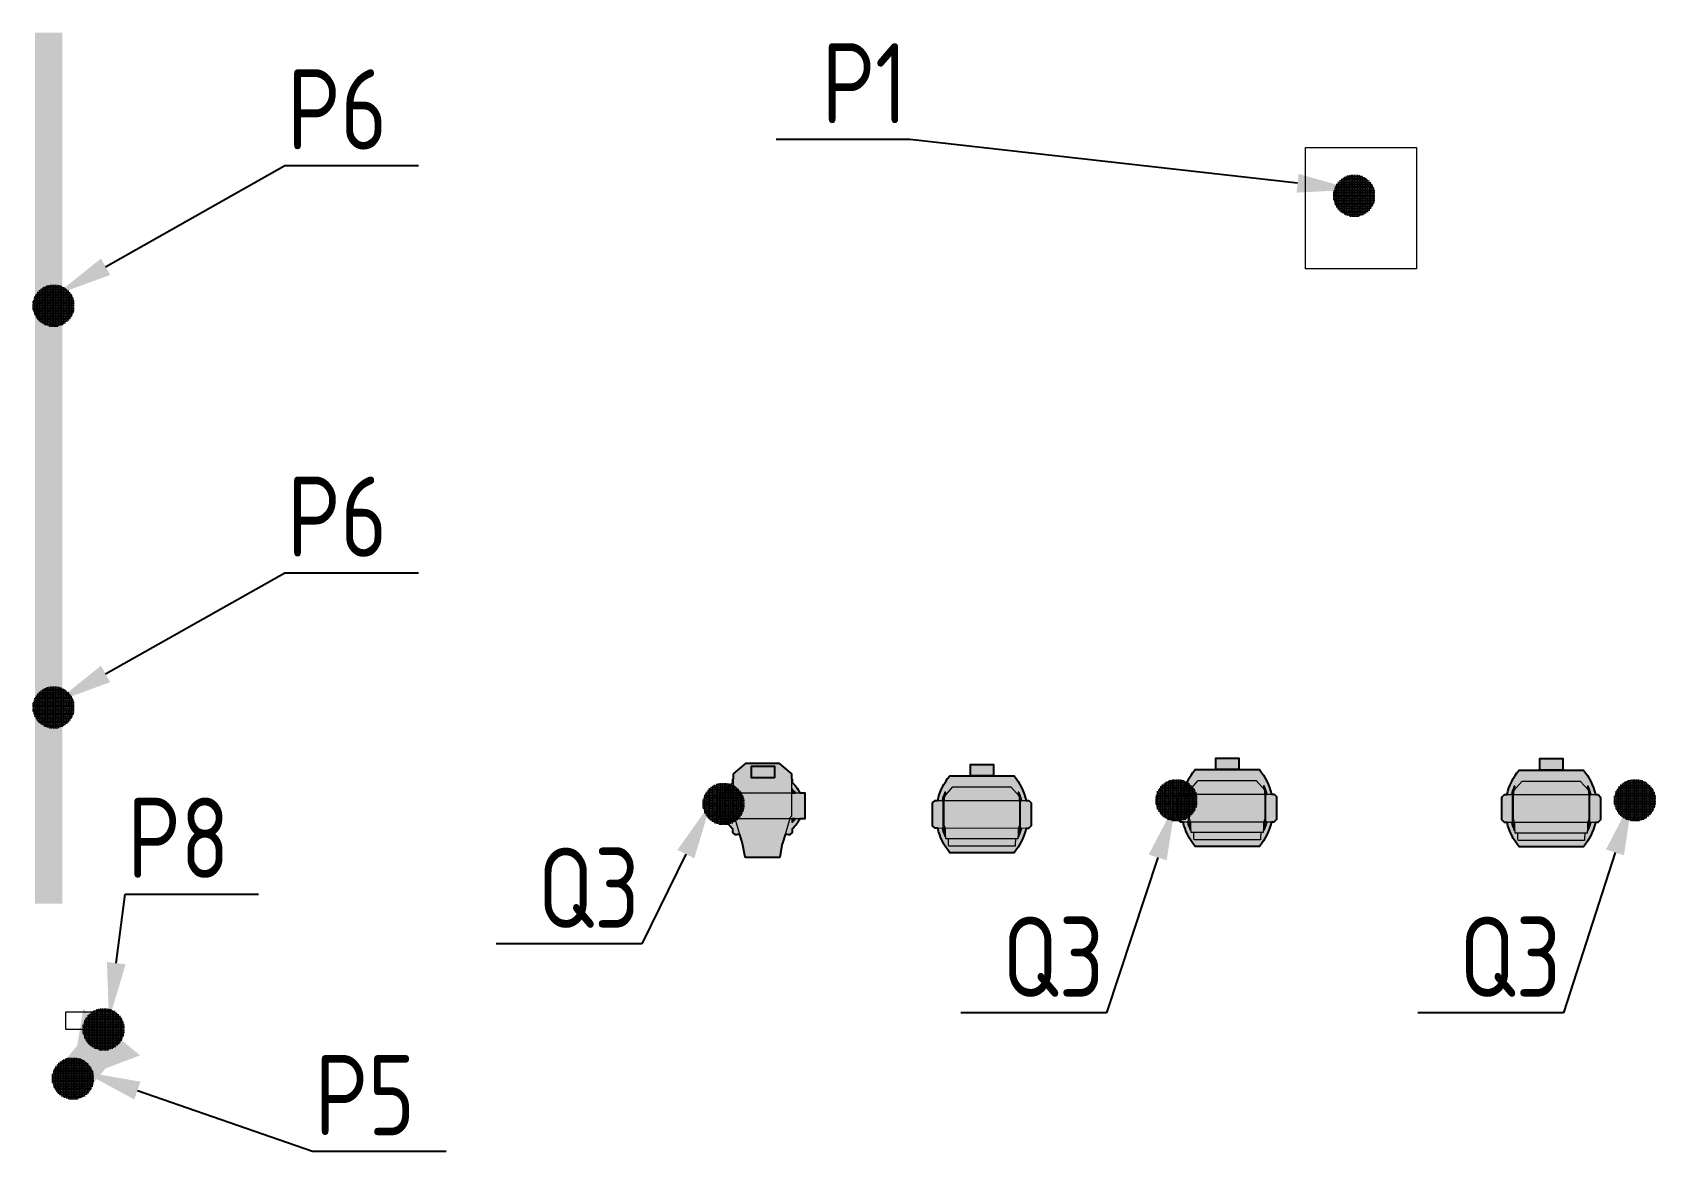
# Model space of a CAD drawing. Header units: millimetres. Extents: x -85420 to 1195317, y -69347 to 470418.
# Drawn here: x 610794 to 617927, y 457999 to 462919 of the extents above; entities that cross this region are included whole.
import ezdxf
from ezdxf import colors
from ezdxf.entities.mleader import LeaderData, LeaderLine
from ezdxf.math import Vec2, Vec3

# ---------------------------------------------------------------- set-up
doc = ezdxf.new("R2010")
doc.units = ezdxf.units.MM
doc.layers.add('A-HATCH-FACADE', color=7, linetype='Continuous')
for name, color, linetype, lineweight in [('ACME NEOZONE RING', 7, 'Continuous', 5), ('Lighting-Moving Light', 7, 'Continuous', 5), ('None', 7, 'Continuous', 5), ('Rigging-Truss-Insert Points', 7, 'Continuous', 5), ('TRUSS LIGHT', 7, 'Continuous', 5)]:
    doc.layers.add(name, color=color, linetype=linetype, lineweight=lineweight)
doc.layers.add('Lighting-Input-2D', color=1, linetype='Continuous', lineweight=25, true_color=0xff0000)
doc.styles.get("Standard").update_dxf_attribs({"font": 'GOST.TTF'})
pattern_1 = [(50.71946175839459, (617033.820312295, -255960.4485047336), (-3.553126075043012, 2.906185126096296), [3.338381209517014, -1.25189295356888]), (140.7194617583946, (617033.820312295, -255960.4485047336), (-2.906185126096296, -3.553126075043012), [3.338381209517014, -1.25189295356888])]

# ---------------------------------------------------------------- blocks, each defined once
blk = doc.blocks.new('Truss Straight Prolyte H40V-200 387x387x2000_3d')
at = {"layer": 'Rigging-Truss-Insert Points'}
for p in [(0, 0), (2000, 0)]:
    blk.add_point(p, dxfattribs=at)
blk = doc.blocks.new('Truss-46')
at = {"layer": 'TRUSS LIGHT', "color": 7, "transparency": 33554687}
blk.add_blockref('Truss Straight Prolyte H40V-200 387x387x2000_3d', (0, 0), dxfattribs=at)
at = {"layer": 'TRUSS LIGHT', "color": 0, "flags": 1}
for tag in ['Trim', 'Total_Hung_Weight', 'TE', 'TE-A', 'Width', 'Weight_Imperial', 'Weight_Metric', 'Truss_Color', 'WH', 'WH-A', 'Manufacturer', 'Position_Name', 'Location', 'Length', 'Note', 'Model_Name', 'Length', 'Height', 'User_Field_1', 'User_Field_2', 'User_Field_3', 'User_Field_4', 'User_Field_5', 'User_Field_6']:
    blk.add_attdef(tag, (-11004, -194.5), '', height=0.18, dxfattribs=at)
blk = doc.blocks.new('Group-202')
at = {"layer": 'Lighting-Input-2D', "linetype": 'Continuous', "lineweight": 0, "true_color": 0x00ffff}
blk.add_hatch(color=4, dxfattribs=at).paths.add_polyline_path([(-51.98946549269584, -122.0096663216868), (48.01053450730424, -122.0096663216868), (48.01053450730424, -172.0096663216868), (-51.98946549269584, -172.0096663216868)])
at = {"layer": 'Lighting-Moving Light', "linetype": 'Continuous', "lineweight": 0, "true_color": 0x00ffff, "transparency": 33554687}
h = blk.add_hatch(color=4, dxfattribs=at)
edge = h.paths.add_edge_path()
edge.add_line((126.5000000000055, -139.0882481757316), (71.12496539154135, -185.5534192920605))
edge.add_line((71.12496539154135, -185.5534192920605), (-71.12496539199601, -185.5534192919805))
edge.add_line((-71.12496539199601, -185.5534192919805), (-126.5000000004079, -139.0882481755895))
edge.add_line((-126.5000000004079, -139.0882481755895), (-126.5000000003853, -118.9209036223903))
edge.add_line((-126.5000000003853, -118.9209036223903), (-129.6140858583749, -116.0494786165894))
edge.add_line((-129.6140858583749, -116.0494786165894), (-129.6140858583749, -100.4141134206287))
edge.add_arc((-124.5955610855437, -90.2643556124866), 11.32268406604473, 231.4618788752651, 243.6900106286071, ccw=False)
edge.add_arc((-51.78453583374124, -10.74937232286101), 119.1134585078291, 216.8539690845616, 227.8944097031379, ccw=False)
edge.add_arc((-39.9999999863459, 0.001656482625740807), 135.000000013716, 204.9608233377731, 217.5052518094035, ccw=False)
edge.add_line((-162.3905336212333, -56.96813621728525), (-184.5000075903025, -56.96813621728525))
edge.add_line((-184.5000075903025, -56.96813621728525), (-184.5000075903025, 57.06129763317136))
edge.add_line((-184.5000075903025, 57.06129763317136), (-162.3486712315781, 57.06129763317136))
edge.add_arc((-39.99999998635111, 0.001656482626074762), 135.0000000137098, 132.7568730616302, 154.9971079075414, ccw=False)
edge.add_arc((-128.6293924005112, 95.98291888199135), 4.357944417834946, 103.05896267773932, 133.8779765755158, ccw=False)
edge.add_line((-129.6140858583749, 100.2281583738197), (-129.6140858583749, 116.0527915939283))
edge.add_line((-129.6140858583749, 116.0527915939283), (-118.1286841407497, 126.6432091988382))
edge.add_arc((2.418829581074533e-10, 1670.025635076939), 1547.896539994277, 265.6231815458671, 266.3539592363694)
edge.add_line((-98.43457424828527, 125.2621149487723), (-86.73604283560671, 164.0465807080388))
edge.add_line((-86.73604283560671, 164.0465807080388), (-86.50000000006536, 164.0465807080633))
edge.add_line((-86.50000000006536, 164.0465807080633), (-75.08746085627993, 224.7508063685455))
edge.add_arc((-74.11456584116392, 224.5539970792888), 0.9926019377249352, 89.65199725202132, 168.5638290336367, ccw=False)
edge.add_line((-74.10853701877852, 225.5465807080456), (74.1085370187858, 225.5465807079624))
edge.add_arc((74.11456584117002, 224.5539970792056), 0.9926019377249448, 11.436170966296118, 90.3480027479115, ccw=False)
edge.add_line((75.08746085628627, 224.7508063684611), (86.50000000000352, 164.0465807079661))
edge.add_line((86.50000000000352, 164.0465807079661), (86.73604283554488, 164.0465807079414))
edge.add_line((86.73604283554488, 164.0465807079414), (98.43457424814926, 125.2621149487629))
edge.add_arc((-9.71880353972665e-11, 1670.025635074971), 1547.896539992304, 273.6460407636256, 274.3768184541334)
edge.add_line((118.1286841407611, 126.6432091988382), (129.6140858583863, 116.0527915938286))
edge.add_line((129.6140858583863, 116.0527915938286), (129.6140858583863, 100.2281583738198))
edge.add_arc((128.6293924005208, 95.98291888198973), 4.357944417836974, 46.12202342448751, 76.94103732224272, ccw=False)
edge.add_arc((39.99999998636018, 0.001656482624781574), 135.0000000137119, 25.002892092458808, 47.24312693836953, ccw=False)
edge.add_line((162.348671231589, 57.06129763317136), (184.5000075903136, 57.06129763317136))
edge.add_line((184.5000075903136, 57.06129763317136), (184.5000075903136, -56.96813621728523))
edge.add_line((184.5000075903136, -56.96813621728524), (162.3905336212441, -56.96813621728525))
edge.add_arc((39.99999998636132, 0.001656482622735211), 135.0000000137105, 322.4947481905963, 335.03917666222713, ccw=False)
edge.add_arc((51.78453583375878, -10.74937232286688), 119.1134585078202, 312.1055902968616, 323.1460309154387, ccw=False)
edge.add_arc((124.5955610855418, -90.26435561246926), 11.32268406606613, 296.3099893714141, 308.5381211247298, ccw=False)
edge.add_line((129.6140858583863, -100.4141134206287), (129.6140858583863, -116.0494786164901))
edge.add_line((129.6140858583863, -116.0494786164901), (126.5000000000055, -118.9209036226782))
edge.add_line((126.5000000000055, -118.9209036226782), (126.5000000000055, -139.0882481757316))
edge = h.paths.add_edge_path()
edge.add_line((129.6140858583863, 71.1142046713513), (129.6140858583863, 57.06129763317136))
edge.add_line((129.6140858583863, 57.06129763317136), (142.1230205183928, 57.06129763317136))
edge.add_arc((60.00660030390372, 0.007386853325890286), 99.99127564001331, 34.79130092166319, 44.47619964003829)
edge.add_arc((128.8599148934973, 67.9000425498936), 3.301456040491092, 40.92127007208694, 76.79499796821261)
edge = h.paths.add_edge_path()
edge.add_arc((-60.00660030389697, 0.007386853329236942), 99.9912756400081, 135.5238003599614, 145.208699078337)
edge.add_line((-142.123020518382, 57.06129763317136), (-129.6140858583749, 57.06129763317136))
edge.add_line((-129.6140858583749, 57.06129763317136), (-129.6140858583749, 71.1142046713513))
edge.add_arc((-128.8599148934876, 67.90004254989493), 3.301456040489418, 103.2050020317644, 139.0787299279181)
edge = h.paths.add_edge_path()
edge.add_line((-129.6140858583749, -71.22854765874618), (-129.6140858583749, -56.96813621728525))
edge.add_line((-129.6140858583749, -56.96813621728525), (-142.1851095605982, -56.96813621728525))
edge.add_arc((-59.94200554795235, 0.03918722097570537), 100.0687917546194, 214.7280076534531, 224.469212184373)
edge.add_arc((-127.7834649650887, -66.61917062179369), 4.959589652755693, 223.9550811689498, 248.3394254686227)
edge = h.paths.add_edge_path()
edge.add_arc((59.9420055479589, 0.03918722097935756), 100.068791754625, 315.5307878156272, 325.2719923465465)
edge.add_line((142.185109560609, -56.96813621728525), (129.6140858583863, -56.96813621728524))
edge.add_line((129.6140858583863, -56.96813621728524), (129.6140858583863, -71.22854765874595))
edge.add_arc((127.7834649650995, -66.61917062179376), 4.959589652755619, 291.6605745313848, 316.0449188310494)
h = blk.add_hatch(color=4, dxfattribs=at)
edge = h.paths.add_edge_path()
edge.add_line((-2.273181642920008e-10, -185.5534192920606), (-71.12496539199601, -185.5534192919805))
edge.add_line((-71.12496539199601, -185.5534192919805), (-126.5000000004079, -139.0882481755895))
edge.add_line((-126.5000000004079, -139.0882481755895), (-126.5000000002006, 45.48249951186608))
edge.add_line((-126.5000000002006, 45.48249951186609), (-120.8349760698259, 50.99744130778884))
edge.add_line((-120.8349760698259, 50.99744130778884), (-86.73604283560671, 164.0465807080388))
edge.add_line((-86.73604283560671, 164.0465807080388), (-86.50000000006536, 164.0465807080633))
edge.add_line((-86.50000000006536, 164.0465807080633), (-75.08746085627992, 224.7508063685455))
edge.add_arc((-74.11456584116395, 224.5539970792889), 0.9926019377248786, 89.65199725201961, 168.5638290336395, ccw=False)
edge.add_line((-74.10853701877852, 225.5465807080456), (74.1085370187858, 225.5465807079624))
edge.add_arc((74.11456584117008, 224.5539970792056), 0.9926019377248835, 11.436170966295322, 90.34800274791468, ccw=False)
edge.add_line((75.08746085628627, 224.7508063684611), (86.50000000000352, 164.0465807079661))
edge.add_line((86.50000000000352, 164.0465807079661), (86.73604283554488, 164.0465807079414))
edge.add_line((86.73604283554488, 164.0465807079414), (120.834976069637, 50.99744130765308))
edge.add_line((120.834976069637, 50.99744130765308), (126.5000000000055, 45.48249951172395))
edge.add_line((126.5000000000055, 45.48249951172395), (126.5000000000055, -139.0882481757316))
edge.add_line((126.5000000000055, -139.0882481757316), (71.12496539154134, -185.5534192920605))
edge.add_line((71.12496539154134, -185.5534192920605), (-2.273168320243713e-10, -185.5534192920606))
blk.add_hatch(color=4, dxfattribs=at).paths.add_polyline_path([(-184.5000075903025, 57.06129763317136), (184.5000075903136, 57.06129763317136), (184.5000075903136, -56.96813621728525), (-184.5000075903025, -56.96813621728525)])
at = {"layer": 'Lighting-Input-2D', "flags": 128}
blk.add_lwpolyline([(-51.98946549269584, -122.0096663216868), (48.01053450730424, -122.0096663216868), (48.01053450730424, -172.0096663216868), (-51.98946549269584, -172.0096663216868)], close=True, dxfattribs=at)
at = {"layer": 'Lighting-Moving Light', "color": 7, "linetype": 'Continuous', "lineweight": 25, "transparency": 33554687, "flags": 128}
for points in [[(126.5000000000055, -139.0882481757316), (71.12496539154135, -185.5534192920605), (-71.12496539199601, -185.5534192919805), (-126.5000000004079, -139.0882481755895), (-126.5000000003853, -118.9209036223903), (-129.6140858583749, -116.0494786165894), (-129.6140858583749, -100.4141134206287, -0.05340597821774325), (-131.6499918019054, -99.12088889179601, -0.04821030859268485), (-147.0951674995839, -82.1909532764933, -0.05479012223569972), (-162.3905336212333, -56.96813621728525), (-184.5000075903025, -56.96813621728525), (-184.5000075903025, 57.06129763317136), (-162.3486712315781, 57.06129763317136, -0.09734709631348429), (-131.6499918001932, 99.12420187076832, -0.1352897859928446), (-129.6140858583749, 100.2281583738197), (-129.6140858583749, 116.0527915939283), (-118.1286841407497, 126.6432091988382, 0.003188630006431763), (-98.43457424828527, 125.2621149487723), (-86.73604283560671, 164.0465807080388), (-86.50000000006536, 164.0465807080633), (-75.08746085627993, 224.7508063685455, -0.3586024486244413), (-74.10853701877852, 225.5465807080456), (74.10853701878578, 225.5465807079624, -0.3586024486244404), (75.08746085628627, 224.7508063684611), (86.50000000000352, 164.0465807079661), (86.73604283554488, 164.0465807079414), (98.43457424814926, 125.2621149487629, 0.003188630006455701), (118.1286841407611, 126.6432091988382), (129.6140858583863, 116.0527915938286), (129.6140858583863, 100.2281583738198, -0.13528978599275), (131.649991800204, 99.12420187076833, -0.09734709631348258), (162.348671231589, 57.06129763317136), (184.5000075903136, 57.06129763317136), (184.5000075903136, -56.96813621728524), (162.3905336212441, -56.96813621728525, -0.05479012223570203), (147.0951674995947, -82.19095327649333, -0.04821030859268863), (131.6499918019161, -99.12088889179603, -0.05340597821762865), (129.6140858583863, -100.4141134206287), (129.6140858583863, -116.0494786164901), (126.5000000000055, -118.9209036226782)], [(-131.3545292670013, 70.06256679594232, 0.04228351509570183), (-142.123020518382, 57.06129763317136), (-129.6140858583749, 57.06129763317136), (-129.6140858583749, 71.1142046713513, 0.1578197022280426), (-131.3545292670013, 70.06256679594232)], [(129.6140858583863, 71.1142046713513), (129.6140858583863, 57.06129763317136), (142.1230205183928, 57.06129763317136, 0.04228351509569935), (131.3545292670121, 70.0625667959423, 0.157819702227917), (129.6140858583863, 71.1142046713513)], [(-129.6140858583749, -71.22854765874618), (-129.6140858583749, -56.96813621728525), (-142.1851095605982, -56.96813621728525, 0.04252963736267084), (-131.3537950881081, -70.06159307355371, 0.1068000799953569), (-129.6140858583749, -71.22854765874618)], [(131.3537950881188, -70.06159307355378, 0.04252963736266887), (142.185109560609, -56.96813621728525), (129.6140858583863, -56.96813621728524), (129.6140858583863, -71.22854765874595, 0.1068000799953201), (131.3537950881188, -70.06159307355378)]]:
    blk.add_lwpolyline(points, format="xyb", close=True, dxfattribs=at)
at = {"layer": 'Lighting-Moving Light', "color": 7, "linetype": 'Continuous', "lineweight": 18, "transparency": 33554687, "flags": 128}
blk.add_lwpolyline([(-2.273181642920008e-10, -185.5534192920606), (-71.12496539199601, -185.5534192919805), (-126.5000000004079, -139.0882481755895), (-126.5000000002006, 45.48249951186609), (-120.8349760698259, 50.99744130778884), (-86.73604283560671, 164.0465807080388), (-86.50000000006536, 164.0465807080633), (-75.08746085627992, 224.7508063685455, -0.3586024486244629), (-74.10853701877852, 225.5465807080456), (74.10853701878578, 225.5465807079624, -0.3586024486244613), (75.08746085628627, 224.7508063684611), (86.50000000000352, 164.0465807079661), (86.73604283554488, 164.0465807079414), (120.834976069637, 50.99744130765308), (126.5000000000055, 45.48249951172395), (126.5000000000055, -139.0882481757316), (71.12496539154134, -185.5534192920605)], format="xyb", close=True, dxfattribs=at)
blk.add_lwpolyline([(-184.5000075903025, 57.06129763317136), (184.5000075903136, 57.06129763317136), (184.5000075903136, -56.96813621728525), (-184.5000075903025, -56.96813621728525)], close=True, dxfattribs=at)
at = {"layer": 'None', "color": 0, "flags": 1}
for tag in ['3D_Symbol_Name', 'Weight', 'Wattage', 'Model_Name', 'Inst_Type', 'FixtureID', 'GDTF_Fixture_Name', 'GDTF_Fixture_Mode', 'Power_Connector', 'Frame_Size_Imp', 'Frame_Size_Metric', 'Device_Type', 'Field_Angle', 'Field_Angle_2', 'Candlepower', 'Num_Channels', 'Beam_Angle', 'Beam_Angle_2', 'Lamp', 'Remarks', 'Drawn_By']:
    blk.add_attdef(tag, (-184.5000075903025, -185.5534192920606), '', height=0.18, dxfattribs=at)
blk = doc.blocks.new('NNA_TransformGroup (2D)-81')
at = {"layer": 'None', "color": 7, "transparency": 33554687}
blk.add_blockref('Group-202', (0, 0), dxfattribs=at)
blk = doc.blocks.new('Lighting Device (2D)-81')
at = {"layer": 'None', "color": 7, "transparency": 33554687}
blk.add_blockref('NNA_TransformGroup (2D)-81', (0, 0), dxfattribs=at)
at = {"layer": 'None', "color": 0, "flags": 1}
for tag in ['3D_Symbol_Name', 'Weight', 'Wattage', 'Model_Name', 'Inst_Type', 'FixtureID', 'GDTF_Fixture_Name', 'GDTF_Fixture_Mode', 'Power_Connector', 'Frame_Size_Imp', 'Frame_Size_Metric', 'Device_Type', 'Field_Angle', 'Field_Angle_2', 'Candlepower', 'Num_Channels', 'Beam_Angle', 'Beam_Angle_2', 'Lamp', 'Remarks', 'Drawn_By']:
    blk.add_attdef(tag, (8074.853436053078, -9010.741199133192), '', height=0.18, dxfattribs=at)
blk = doc.blocks.new('Group-231')
at = {"layer": 'Lighting-Input-2D', "linetype": 'Continuous', "lineweight": 0, "true_color": 0xff0000}
blk.add_hatch(color=1, dxfattribs=at).paths.add_polyline_path([(-50.06669090837131, -167.5081993989556), (49.93330909162871, -167.5081993989556), (49.93330909162871, -217.1914496199738), (-50.06669090837131, -217.1914496199738)])
at = {"layer": 'Lighting-Moving Light', "linetype": 'Continuous', "lineweight": 0, "true_color": 0xff0000, "transparency": 33554687}
h = blk.add_hatch(color=1, dxfattribs=at)
edge = h.paths.add_edge_path()
edge.add_line((-204.2387826994019, -60.8860880272296), (-215.4005961431126, -49.85006010474864))
edge.add_line((-215.4005961431126, -49.85006010474864), (-215.4122563942423, 50.08959997854764))
edge.add_line((-215.4122563942423, 50.08959997854763), (-203.8000245200874, 61.33292691252055))
edge.add_line((-203.8000245200874, 61.33292691252055), (-192.7895419536887, 61.32701852179417))
edge.add_arc((64.5073050885079, -0.1105995549899319), 264.5302410175523, 140.6848825337481, 166.570320495254, ccw=False)
edge.add_line((-140.1526174042481, 167.4918006010442), (140.1867819051701, 167.4918006010442))
edge.add_arc((-64.47314058758707, -0.1105995549905288), 264.5302410175535, 13.38359903809038, 39.31511746625188, ccw=False)
edge.add_line((192.8730348005591, 61.12006617631166), (204.341597720418, 61.11391197277044))
edge.add_line((204.341597720418, 61.11391197277044), (215.4464208951646, 50.08959997854764))
edge.add_line((215.4464208951646, 50.08959997854764), (215.434760644035, -49.85006010474861))
edge.add_line((215.434760644035, -49.85006010474861), (204.341597720418, -60.8860880272296))
edge.add_line((204.341597720418, -60.8860880272296), (192.980910485154, -60.8860880272296))
edge.add_arc((-64.4731405875863, -0.1105995549896477), 264.5302410175527, 320.7421941521046, 346.7177207661283, ccw=False)
edge.add_line((140.3543282228347, -167.5081993989557), (-140.3201637219127, -167.5081993989556))
edge.add_arc((64.50730508850714, -0.1105995549903156), 264.5302410175514, 193.2822792338716, 219.2578058478954, ccw=False)
edge.add_line((-192.946745984232, -60.8860880272296), (-204.2387826994019, -60.8860880272296))
edge = h.paths.add_edge_path()
edge.add_line((160.0934899194107, 96.66167659555434), (160.0934899194107, 68.5864993770981))
edge.add_line((160.0934899194107, 68.5864993770981), (160.7072250899274, 61.13732683411254))
edge.add_line((160.7072250899274, 61.13732683411254), (172.4985306878957, 61.1309994419908))
edge.add_arc((-59.99667540513892, -0.1105995550576893), 240.4257771204201, 14.75707950798592, 23.73479338239002)
edge = h.paths.add_edge_path()
edge.add_line((165.0327730233111, -60.8860880272296), (165.0327730233111, -76.46363999052241))
edge.add_line((165.0327730233111, -76.46363999052241), (160.0934899194108, -81.95005537697216))
edge.add_line((160.0934899194108, -81.95005537697216), (160.0934899194107, -96.88287570568053))
edge.add_arc((-59.99667540515048, -0.1105995550642689), 240.4257771204324, 336.2652066176101, 345.3577578526647)
edge.add_line((172.6208095458599, -60.8860880272296), (165.0327730233111, -60.8860880272296))
edge = h.paths.add_edge_path()
edge.add_line((-160.0593254184888, -81.95005765450088), (-163.7316799961889, -77.87091073969253))
edge.add_line((-163.7316799961889, -77.87091073969253), (-163.7316799961889, -60.8860880272296))
edge.add_line((-163.7316799961889, -60.8860880272296), (-172.5866450449379, -60.8860880272296))
edge.add_arc((60.03083990608064, -0.1105995550613557), 240.425777120441, 194.6422421473354, 203.7347933823896)
edge.add_line((-160.0593254184888, -96.88287570568038), (-160.0593254184888, -81.95005765450088))
edge = h.paths.add_edge_path()
edge.add_line((-172.415533832848, 61.31608552227169), (-160.6588524936224, 61.30977671004853))
edge.add_line((-160.6588524936224, 61.30977671004853), (-160.0593254184888, 68.58649937709234))
edge.add_line((-160.0593254184888, 68.58649937709234), (-160.0593254184888, 96.66167659555428))
edge.add_arc((60.03083990607681, -0.1105995550633594), 240.4257771204369, 156.2652066176103, 165.1973033601135)
for points in [[(-143.9829177495388, 139.2300844658703), (144.7533309787868, 139.2300844658703), (145.371287340211, 131.6713959647703), (146.0740833264111, 107.2741291264705), (156.9060272980112, 107.2741291264703), (161.4721900407636, 51.85261221800639), (165.0327730233112, 51.85263047744628), (165.0327730233112, -76.46363999052241), (126.3683885618112, -119.4109401057296), (-126.3342240608889, -119.4109401057296), (-163.7316799961889, -77.87091073969252), (-163.7316799961889, 51.85263047744628), (-161.4380255398413, 51.85261221800639), (-156.8718627970889, 107.2741291264703), (-146.0399188254888, 107.2741291264705), (-145.3371228392887, 131.6713959647703), (-144.7191664778645, 139.2300844658703)], [(-215.4122563942423, 50.08959997854764), (-203.8000245200874, 61.33292691252055), (204.341597720418, 61.11391197277043), (215.4464208951646, 50.08959997854764), (215.434760644035, -49.85006010474864), (204.341597720418, -60.8860880272296), (-204.238782699402, -60.8860880272296), (-215.4005961431126, -49.85006010474864)]]:
    blk.add_hatch(color=1, dxfattribs=at).paths.add_polyline_path(points)
at = {"layer": 'Lighting-Input-2D', "flags": 128}
blk.add_lwpolyline([(-50.06669090837131, -167.5081993989556), (49.93330909162871, -167.5081993989556), (49.93330909162871, -217.1914496199738), (-50.06669090837131, -217.1914496199738)], close=True, dxfattribs=at)
at = {"layer": 'Lighting-Moving Light', "color": 7, "linetype": 'Continuous', "lineweight": 5, "transparency": 33554687}
blk.add_line((-146.0399188254888, 107.2741291264705), (146.0740833264111, 107.2741291264705), dxfattribs=at)
at = {"layer": 'Lighting-Moving Light', "color": 7, "linetype": 'Continuous', "lineweight": 13, "transparency": 33554687}
for p, q in [((-168.5160014039889, 61.11391197277043), (-168.5160014039889, -60.8860880272296)), ((168.5501659049112, 61.11391197277043), (168.5501659049112, -60.8860880272296))]:
    blk.add_line(p, q, dxfattribs=at)
at = {"layer": 'Lighting-Moving Light', "color": 7, "linetype": 'Continuous', "lineweight": 25, "transparency": 33554687, "flags": 128}
for points in [[(-204.2387826994019, -60.8860880272296), (-215.4005961431126, -49.85006010474864), (-215.4122563942423, 50.08959997854763), (-203.8000245200874, 61.33292691252055), (-192.7895419536887, 61.32701852179417, -0.1134292769149235), (-140.1526174042481, 167.4918006010442), (140.1867819051701, 167.4918006010442, -0.1136329324577172), (192.8730348005591, 61.12006617631166), (204.341597720418, 61.11391197277044), (215.4464208951646, 50.08959997854764), (215.434760644035, -49.85006010474861), (204.341597720418, -60.8860880272296), (192.980910485154, -60.8860880272296, -0.1138274381118651), (140.3543282228347, -167.5081993989557), (-140.3201637219127, -167.5081993989556, -0.1138274381118657), (-192.946745984232, -60.8860880272296)], [(-172.415533832848, 61.31608552227169), (-160.6588524936224, 61.30977671004853), (-160.0593254184888, 68.58649937709234), (-160.0593254184888, 96.66167659555428, 0.03899336922218982), (-172.415533832848, 61.31608552227169)], [(160.0934899194107, 96.66167659555434), (160.0934899194107, 68.5864993770981), (160.7072250899274, 61.13732683411254), (172.4985306878957, 61.1309994419908, 0.03919271569914481), (160.0934899194107, 96.66167659555434)], [(-160.0593254184888, -81.95005765450088), (-163.7316799961889, -77.87091073969253), (-163.7316799961889, -60.8860880272296), (-172.5866450449379, -60.8860880272296, 0.03969456779055925), (-160.0593254184888, -96.88287570568038)], [(165.0327730233111, -60.8860880272296), (165.0327730233111, -76.46363999052241), (160.0934899194108, -81.95005537697216), (160.0934899194107, -96.88287570568053, 0.03969456779056083), (172.6208095458599, -60.8860880272296)]]:
    blk.add_lwpolyline(points, format="xyb", close=True, dxfattribs=at)
at = {"layer": 'Lighting-Moving Light', "color": 7, "linetype": 'Continuous', "lineweight": 18, "transparency": 33554687, "flags": 128}
for points in [[(-143.9829177495388, 139.2300844658703), (144.7533309787868, 139.2300844658703), (145.371287340211, 131.6713959647703), (146.0740833264111, 107.2741291264705), (156.9060272980112, 107.2741291264703), (161.4721900407636, 51.85261221800639), (165.0327730233112, 51.85263047744628), (165.0327730233112, -76.46363999052241), (126.3683885618112, -119.4109401057296), (-126.3342240608889, -119.4109401057296), (-163.7316799961889, -77.87091073969252), (-163.7316799961889, 51.85263047744628), (-161.4380255398413, 51.85261221800639), (-156.8718627970889, 107.2741291264703), (-146.0399188254888, 107.2741291264705), (-145.3371228392887, 131.6713959647703), (-144.7191664778645, 139.2300844658703)], [(-215.4122563942423, 50.08959997854764), (-203.8000245200874, 61.33292691252055), (204.341597720418, 61.11391197277043), (215.4464208951646, 50.08959997854764), (215.434760644035, -49.85006010474864), (204.341597720418, -60.8860880272296), (-204.238782699402, -60.8860880272296), (-215.4005961431126, -49.85006010474864)]]:
    blk.add_lwpolyline(points, close=True, dxfattribs=at)
at = {"layer": 'ACME NEOZONE RING', "color": 0, "flags": 1}
for tag in ['3D_Symbol_Name', 'Weight', 'Wattage', 'Model_Name', 'Inst_Type', 'FixtureID', 'GDTF_Fixture_Name', 'GDTF_Fixture_Mode', 'Power_Connector', 'Frame_Size_Imp', 'Frame_Size_Metric', 'Device_Type', 'Field_Angle', 'Field_Angle_2', 'Candlepower', 'Num_Channels', 'Beam_Angle', 'Beam_Angle_2', 'Lamp', 'Remarks', 'Drawn_By']:
    blk.add_attdef(tag, (-215.4122563942423, -217.1914496199738), '', height=0.18, dxfattribs=at)
blk = doc.blocks.new('NNA_TransformGroup (2D)-110')
at = {"layer": 'ACME NEOZONE RING', "color": 7, "transparency": 33554687}
blk.add_blockref('Group-231', (0, 0), dxfattribs=at)
blk = doc.blocks.new('Lighting Device (2D)-110')
at = {"layer": 'ACME NEOZONE RING', "color": 7, "transparency": 33554687}
blk.add_blockref('NNA_TransformGroup (2D)-110', (0, 0), dxfattribs=at)
at = {"layer": 'ACME NEOZONE RING', "color": 0, "flags": 1}
for tag in ['3D_Symbol_Name', 'Weight', 'Wattage', 'Model_Name', 'Inst_Type', 'FixtureID', 'GDTF_Fixture_Name', 'GDTF_Fixture_Mode', 'Power_Connector', 'Frame_Size_Imp', 'Frame_Size_Metric', 'Device_Type', 'Field_Angle', 'Field_Angle_2', 'Candlepower', 'Num_Channels', 'Beam_Angle', 'Beam_Angle_2', 'Lamp', 'Remarks', 'Drawn_By']:
    blk.add_attdef(tag, (7803.214924054135, -9404.377739816819), '', height=0.18, dxfattribs=at)

msp = doc.modelspace()

# ---------------------------------------------------------------- hatches: boundary and pattern name
at = {"lineweight": 9}
h = msp.add_hatch(dxfattribs=at)
h.set_pattern_fill('ANGLE', color=1)
h.set_pattern_definition([(0, (-219199.3895599119, -230178.9702171476), (0, 6.985), [5.08, -1.905]), (90, (-219199.3895599119, -230178.9702171476), (-6.985, 4.277078946022131e-16), [5.08, -1.905])])
edge = h.paths.add_edge_path()
edge.add_arc((616561.7056147516, 462207.7041611926), 91.59538822062314, 0, 360)
h = msp.add_hatch(dxfattribs=at)
h.set_pattern_fill('ANGLE', color=1)
h.set_pattern_definition([(0, (-224875.0438374517, -230658.4392732957), (0, 6.985), [5.08, -1.905]), (90, (-224875.0438374517, -230658.4392732957), (-6.985, 4.277078946022131e-16), [5.08, -1.905])])
edge = h.paths.add_edge_path()
edge.add_arc((610886.0513372117, 461728.2351050444), 91.59538822062314, 0, 360)
h = msp.add_hatch(dxfattribs=at)
h.set_pattern_fill('ANGLE', color=1)
h.set_pattern_definition([(0, (-224875.0438374517, -232411.3077000401), (0, 6.985), [5.08, -1.905]), (90, (-224875.0438374517, -232411.3077000401), (-6.985, 4.277078946022131e-16), [5.08, -1.905])])
edge = h.paths.add_edge_path()
edge.add_arc((610886.0513372117, 459975.3666783001), 91.59538822062314, 0, 360)
h = msp.add_hatch(dxfattribs=at)
h.set_pattern_fill('ANGLE', color=1)
h.set_pattern_definition([(0, (-219974.9869070422, -232816.5004654495), (0, 6.985), [5.08, -1.905]), (90, (-219974.9869070422, -232816.5004654495), (-6.985, 4.277078946022131e-16), [5.08, -1.905])])
edge = h.paths.add_edge_path()
edge.add_arc((615786.1082676213, 459570.1739128907), 91.59538822062314, 0, 360)
h = msp.add_hatch(dxfattribs=at)
h.set_pattern_fill('ANGLE', color=1)
h.set_pattern_definition([(0, (-217974.4852093762, -232816.5004654495), (0, 6.985), [5.08, -1.905]), (90, (-217974.4852093762, -232816.5004654495), (-6.985, 4.277078946022131e-16), [5.08, -1.905])])
edge = h.paths.add_edge_path()
edge.add_arc((617786.6099652873, 459570.1739128907), 91.59538822062314, 0, 360)
h = msp.add_hatch(dxfattribs=at)
h.set_pattern_fill('ANGLE', color=1)
h.set_pattern_definition([(0, (-221950.9636527457, -232832.3161702974), (0, 6.985), [5.08, -1.905]), (90, (-221950.9636527457, -232832.3161702974), (-6.985, 4.277078946022131e-16), [5.08, -1.905])])
edge = h.paths.add_edge_path()
edge.add_arc((613810.1315219178, 459554.3582080428), 91.59538822062314, 0, 360)
h = msp.add_hatch(dxfattribs=at)
h.set_pattern_fill('ANGLE', color=5, scale=0.657161655416735, angle=50.71946175839458)
h.set_pattern_definition(pattern_1)
h.paths.add_polyline_path([(610894.5788049364, 458384.3901677537), (610989.1385281538, 458499.9996708083), (611112.1653375933, 458399.373158787), (611017.6056143758, 458283.7636557323)])
edge = h.paths.add_edge_path()
edge.add_line((610989.1385281538, 458499.9996708083), (611015.144286404, 458659.5893406405))
h = msp.add_hatch(dxfattribs=at)
h.set_pattern_fill('ANGLE', color=5, scale=0.657161655416735, angle=50.71946175839458)
h.set_pattern_definition(pattern_1)
edge = h.paths.add_edge_path()
edge.add_line((610989.1385281538, 458499.9996708083), (611015.1442864039, 458659.5893406405))
edge.add_line((611015.144286404, 458659.5893406405), (611263.0100479763, 458456.8541226001))
edge.add_line((611112.1653375933, 458399.373158787), (611263.0100479762, 458456.8541226001))
h = msp.add_hatch(dxfattribs=at)
h.set_pattern_fill('ANGLE', color=1)
h.set_pattern_definition([(0, (-224656.4647172185, -233815.8547232334), (0, 6.985), [5.08, -1.905]), (90, (-224656.4647172185, -233815.8547232334), (-6.985, 4.277078946022131e-16), [5.08, -1.905])])
edge = h.paths.add_edge_path()
edge.add_arc((611104.6304574449, 458570.8196551068), 91.59538822062314, 0, 360)
h = msp.add_hatch(dxfattribs=at)
h.set_pattern_fill('ANGLE', color=1)
h.set_pattern_definition([(0, (-224790.2355789536, -234030.45291667), (0, 6.985), [5.08, -1.905]), (90, (-224790.2355789536, -234030.45291667), (-6.985, 4.277078946022131e-16), [5.08, -1.905])])
edge = h.paths.add_edge_path()
edge.add_arc((610970.8595957098, 458356.2214616702), 91.59538822062314, 0, 360)
at = {"layer": 'A-HATCH-FACADE', "lineweight": 9}
h = msp.add_hatch(dxfattribs=at)
h.set_pattern_fill('ANGLE', color=30, angle=-90.00000000000001)
h.set_pattern_definition([(270, (-116532.8975844246, 1294484.537985737), (6.985, -1.283123683806639e-15), [5.08, -1.905]), (360, (-116532.8975844246, 1294484.537985737), (1.710831578408853e-15, 6.985), [5.08, -1.905])])
h.paths.add_polyline_path([(610923.2840698115, 462918.7636557323), (610923.2840698116, 459118.7636557324), (610804.5784940963, 459118.7636557324), (610804.5784940962, 462918.7636557323)])

# ---------------------------------------------------------------- linework, layer by layer
at = {"lineweight": 9}
msp.add_lwpolyline([(616833.1306938509, 461888.5302120789), (616349.1306938509, 461888.5302120789), (616349.1306938509, 462417.5302120789), (616833.1306938509, 462417.5302120789)], close=True, dxfattribs=at)
at = {"color": 4, "lineweight": 9, "elevation": 4.999999999999952e-09}
msp.add_lwpolyline([(610939.3282376247, 458647.3686614152), (611063.0191056886, 458647.3686614152), (611063.0191056886, 458570.0858068484), (610939.3282376247, 458570.0858068484)], close=True, dxfattribs=at)

# ---------------------------------------------------------------- block references
at = {"color": 7, "lineweight": 9, "transparency": 33554687, "rotation": 180}
for name, p in [('Lighting Device (2D)-81', (613979.0128869909, 459545.8775396629, 7389.300000784628)), ('Lighting Device (2D)-110', (614936.5354792216, 459508.4948538719, 8093.44159970853)), ('Lighting Device (2D)-110', (616007.15637524, 459535.8702201106, 7753.445800443083)), ('Lighting Device (2D)-110', (617421.0223465179, 459534.1091698201, 7753.445800443083))]:
    msp.add_blockref(name, p, dxfattribs=at)
at = {"color": 7, "lineweight": 9, "transparency": 33554687}
for p in [(613754.5128794006, 459559.4116693379, 1), (615755.0145770666, 459559.0646010328, 1), (617755.5117786472, 459559.1642224908, 1)]:
    msp.add_blockref('Truss-46', p, dxfattribs=at)

# ---------------------------------------------------------------- leaders
at = {"lineweight": 9}
ml = msp.add_multileader_mtext('Standard', dxfattribs=at)
ml.set_content('P1', color=256)
ml.set_leader_properties()
ml.build(insert=Vec2(0, 0))
ml.multileader.update_dxf_attribs({"text_left_attachment_type": 6, "text_right_attachment_type": 6, "arrow_head_size": 250})
ctx = ml.context
ctx.base_point, ctx.char_height, ctx.arrow_head_size, ctx.plane_origin = Vec3(614284.1331968299, 462452.9828142102, 1.999999999999981e-08), 350, 250, Vec3(616562.5479786521, 462233.6816411553, 1.999999999999981e-08)
ctx.left_attachment, ctx.right_attachment, ctx.text_align_type = 6, 6, 2
notes = []
notes.append((ctx, [(1, (1, 1, 0), (614621.3655056219, 462452.9828142102, 1.999999999999981e-08), (-1, 0), 8, [(0, [(616562.5479786521, 462233.6816411553, 1.999999999999981e-08)], 0, [])])]))
ctx.mtext.insert, ctx.mtext.alignment, ctx.mtext.flow_direction = Vec3(614611.3655056219, 462872.9828142102, 1.999999999999981e-08), 3, 5
ml = msp.add_multileader_mtext('Standard', dxfattribs=at)
ml.set_content('P6', color=256)
ml.set_leader_properties()
ml.build(insert=Vec2(0, 0))
ml.multileader.update_dxf_attribs({"text_left_attachment_type": 6, "text_right_attachment_type": 6, "arrow_head_size": 250})
ctx = ml.context
ctx.base_point, ctx.char_height, ctx.arrow_head_size, ctx.plane_origin = Vec3(611902.9157412406, 462338.9752936367, 2.499999999999976e-08), 350, 250, Vec3(613071.858650016, 462241.0017280932, 2.499999999999976e-08)
ctx.left_attachment, ctx.right_attachment = 6, 6
notes.append((ctx, [(0, (1, 1, 0), (611894.9157412406, 462338.9752936367, 2.499999999999976e-08), (1, 0), 8, [(0, [(610894.5788233685, 461774.7629347053, 2.499999999999976e-08)], 0, [])])]))
ctx.mtext.insert, ctx.mtext.flow_direction = Vec3(611904.9157412406, 462758.9752936367, 2.499999999999976e-08), 5
ml = msp.add_multileader_mtext('Standard', dxfattribs=at)
ml.set_content('P6', color=256)
ml.set_leader_properties()
ml.build(insert=Vec2(0, 0))
ml.multileader.update_dxf_attribs({"text_left_attachment_type": 6, "text_right_attachment_type": 6, "arrow_head_size": 250})
ctx = ml.context
ctx.base_point, ctx.char_height, ctx.arrow_head_size, ctx.plane_origin = Vec3(611902.9157289106, 460562.257827265, 2.499999999999976e-08), 350, 250, Vec3(613071.858637686, 460464.2842617214, 2.499999999999976e-08)
ctx.left_attachment, ctx.right_attachment = 6, 6
notes.append((ctx, [(0, (1, 1, 0), (611894.9157289106, 460562.257827265, 2.499999999999976e-08), (1, 0), 8, [(0, [(610894.5788110385, 459998.0454683336, 2.499999999999976e-08)], 0, [])])]))
ctx.mtext.insert, ctx.mtext.flow_direction = Vec3(611904.9157289106, 460982.257827265, 2.499999999999976e-08), 5
ml = msp.add_multileader_mtext('Standard', dxfattribs=at)
ml.set_content('P8', color=256)
ml.set_leader_properties()
ml.build(insert=Vec2(0, 0))
ml.multileader.update_dxf_attribs({"text_left_attachment_type": 6, "text_right_attachment_type": 6, "arrow_head_size": 250})
ctx = ml.context
ctx.base_point, ctx.char_height, ctx.arrow_head_size, ctx.plane_origin = Vec3(611205.5776816128, 459160.6885656544, 1.999999999999981e-08), 350, 250, Vec3(614257.4629562346, 457711.4981719762, 1.999999999999981e-08)
ctx.left_attachment, ctx.right_attachment = 6, 6
notes.append((ctx, [(0, (1, 1, 0), (611197.5776816128, 459160.6885656544, 1.999999999999981e-08), (1, 0), 8, [(0, [(611127.4255720865, 458611.3419435972, 1.999999999999981e-08)], 0, [])])]))
ctx.mtext.insert, ctx.mtext.flow_direction = Vec3(611207.5776816128, 459580.6885656544, 1.999999999999981e-08), 5
ml = msp.add_multileader_mtext('Standard', dxfattribs=at)
ml.set_content('Q3', color=256)
ml.set_leader_properties()
ml.build(insert=Vec2(0, 0))
ml.multileader.update_dxf_attribs({"text_left_attachment_type": 6, "text_right_attachment_type": 6, "arrow_head_size": 250})
ctx = ml.context
ctx.base_point, ctx.char_height, ctx.arrow_head_size, ctx.plane_origin = Vec3(617061.8957613278, 458642.0582260543, 2.499999999999976e-08), 350, 250, Vec3(619425.3641528712, 458569.5255542952, 2.499999999999976e-08)
ctx.left_attachment, ctx.right_attachment, ctx.text_align_type = 6, 6, 2
notes.append((ctx, [(1, (1, 1, 0), (617474.181679841, 458642.0582260543, 2.499999999999976e-08), (-1, 0), 8, [(0, [(617775.8316313358, 459580.1735679009, 2.499999999999976e-08)], 0, [])])]))
ctx.mtext.insert, ctx.mtext.alignment, ctx.mtext.flow_direction = Vec3(617464.181679841, 459062.0582260543, 2.499999999999976e-08), 3, 5
ml = msp.add_multileader_mtext('Standard', dxfattribs=at)
ml.set_content('Q3', color=256)
ml.set_leader_properties()
ml.build(insert=Vec2(0, 0))
ml.multileader.update_dxf_attribs({"text_left_attachment_type": 6, "text_right_attachment_type": 6, "arrow_head_size": 250})
ctx = ml.context
ctx.base_point, ctx.char_height, ctx.arrow_head_size, ctx.plane_origin = Vec3(613040.5770093927, 458943.0648287872, 2.499999999999976e-08), 350, 250, Vec3(615404.045400936, 458548.7636557323, 2.499999999999976e-08)
ctx.left_attachment, ctx.right_attachment, ctx.text_align_type = 6, 6, 2
notes.append((ctx, [(1, (1, 1, 0), (613452.8629279059, 458943.0648287872, 2.499999999999976e-08), (-1, 0), 8, [(0, [(613754.5128794006, 459559.4116693379, 2.499999999999976e-08)], 0, [])])]))
ctx.mtext.insert, ctx.mtext.alignment, ctx.mtext.flow_direction = Vec3(613442.8629279059, 459363.0648287872, 2.499999999999976e-08), 3, 5
ml = msp.add_multileader_mtext('Standard', dxfattribs=at)
ml.set_content('Q3', color=256)
ml.set_leader_properties()
ml.build(insert=Vec2(0, 0))
ml.multileader.update_dxf_attribs({"text_left_attachment_type": 6, "text_right_attachment_type": 6, "arrow_head_size": 250})
ctx = ml.context
ctx.base_point, ctx.char_height, ctx.arrow_head_size, ctx.plane_origin = Vec3(615067.9020909087, 458642.0582260543, 2.499999999999976e-08), 350, 250, Vec3(617431.3704824521, 458547.0632991343, 2.499999999999976e-08)
ctx.left_attachment, ctx.right_attachment, ctx.text_align_type = 6, 6, 2
notes.append((ctx, [(1, (1, 1, 0), (615480.1880094219, 458642.0582260543, 2.499999999999976e-08), (-1, 0), 8, [(0, [(615781.8379609167, 459557.71131274, 2.499999999999976e-08)], 0, [])])]))
ctx.mtext.insert, ctx.mtext.alignment, ctx.mtext.flow_direction = Vec3(615470.1880094219, 459062.0582260543, 2.499999999999976e-08), 3, 5
ml = msp.add_multileader_mtext('Standard', dxfattribs=at)
ml.set_content('P5', color=256)
ml.set_leader_properties()
ml.build(insert=Vec2(0, 0))
ml.multileader.update_dxf_attribs({"text_left_attachment_type": 6, "text_right_attachment_type": 6, "arrow_head_size": 250})
ctx = ml.context
ctx.base_point, ctx.char_height, ctx.arrow_head_size, ctx.plane_origin = Vec3(612023.3299923429, 458038.2167396785, 2.499999999999976e-08), 350, 250, Vec3(613192.2729011183, 458851.3258790173, 2.499999999999976e-08)
ctx.left_attachment, ctx.right_attachment = 6, 6
notes.append((ctx, [(0, (1, 1, 0), (612015.3299923429, 458038.2167396785, 2.499999999999976e-08), (1, 0), 8, [(0, [(611014.9930744708, 458385.0870856295, 2.499999999999976e-08)], 0, [])])]))
ctx.mtext.insert, ctx.mtext.flow_direction = Vec3(612025.3299923429, 458458.2167396785, 2.499999999999976e-08), 5
for ctx, leaders in notes:
    for number, flags, end, landing, length, lines in leaders:
        leader = LeaderData()
        leader.index, (leader.has_last_leader_line, leader.has_dogleg_vector, leader.attachment_direction) = number, flags
        leader.last_leader_point, leader.dogleg_vector, leader.dogleg_length = Vec3(end), Vec3(landing), length
        for number, points, colour, breaks in lines:
            line = LeaderLine()
            line.index, line.vertices, line.color, line.breaks = number, Vec3.list(points), colors.encode_raw_color(colour), breaks
            leader.lines.append(line)
        ctx.leaders.append(leader)

doc.saveas('drawing.dxf')
